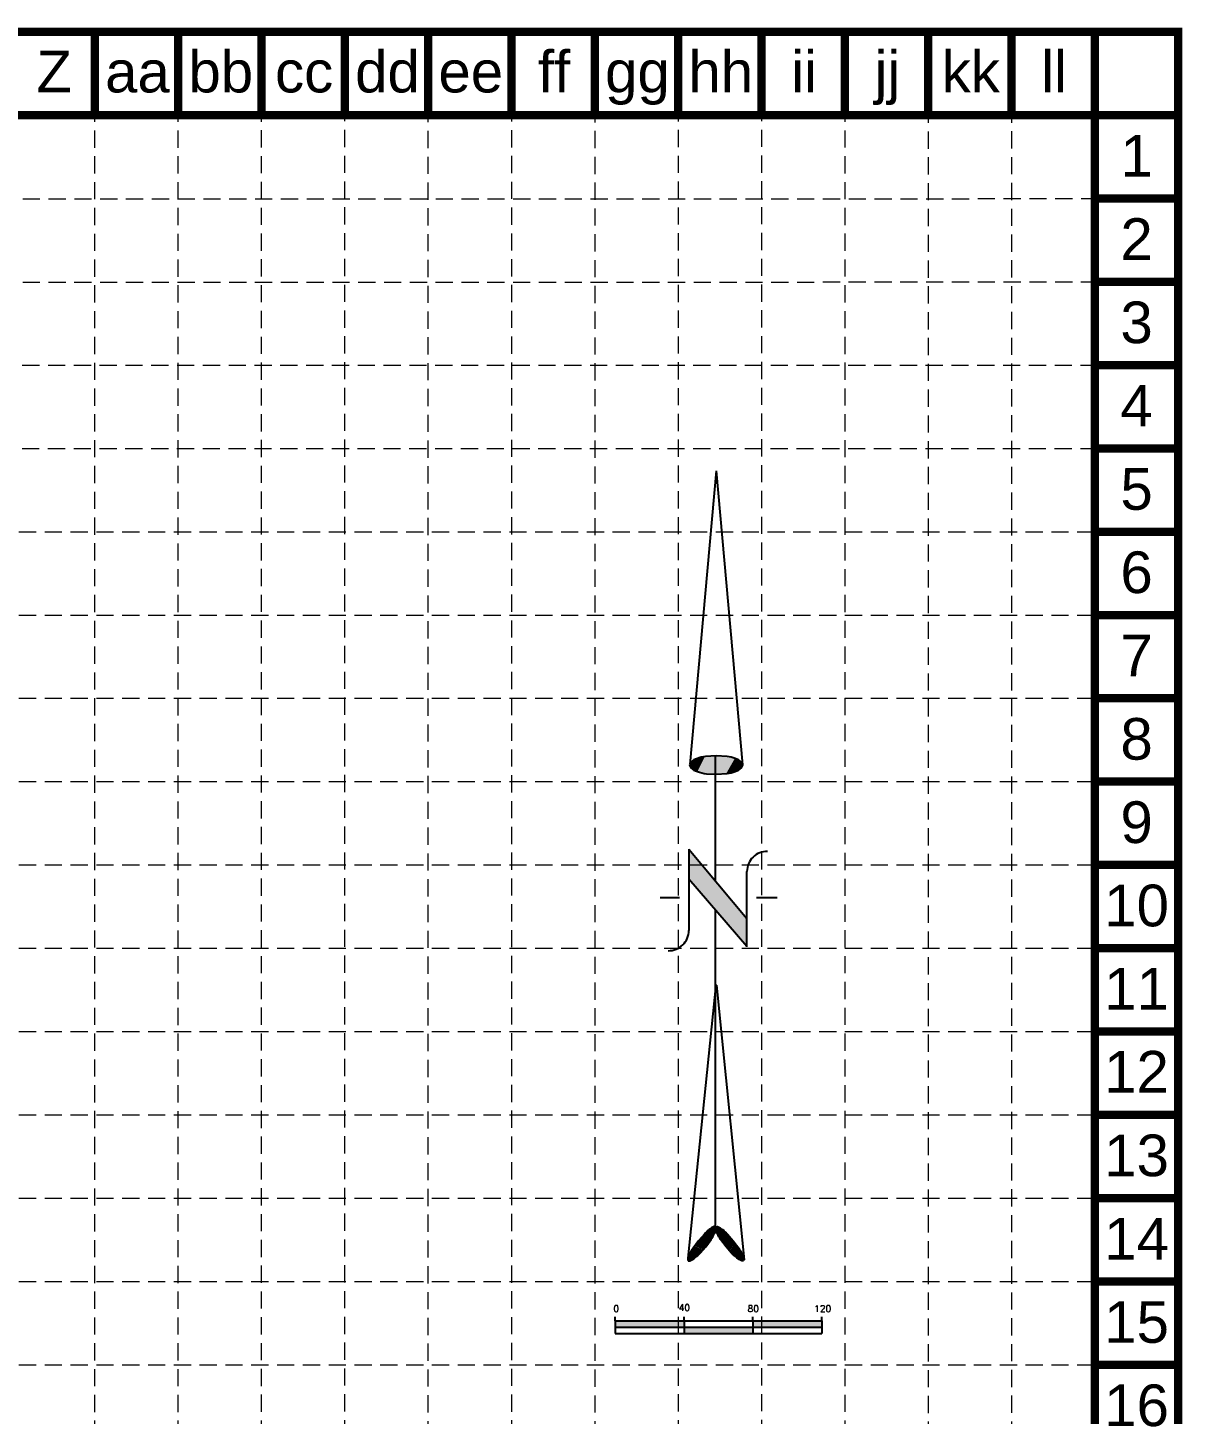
# Model space of a CAD drawing. Header units: feet. Extents: x 4586 to 6528, y 2127 to 5231.
# Drawn here: x 5857 to 6528, y 4425 to 5231 of the extents above; entities that cross this region are included whole.
import ezdxf
from ezdxf.enums import TextEntityAlignment as Align

# ---------------------------------------------------------------- set-up
doc = ezdxf.new("R2010")
doc.units = ezdxf.units.FT
doc.header["$LTSCALE"] = 80
doc.header["$MEASUREMENT"] = 0
doc.linetypes.add('HIDDEN', pattern=[0.375, 0.25, -0.125])
doc.layers.get('0').update_dxf_attribs({"linetype": 'CONTINUOUS'})
for name, color, linetype in [('BASE', 7, 'CONTINUOUS'), ('FLOW ARROWS', 250, 'CONTINUOUS'), ('GRID', 254, 'HIDDEN'), ('NARROW', 7, 'CONTINUOUS')]:
    doc.layers.add(name, color=color, linetype=linetype)
doc.layers.get('0').freeze()
doc.styles.add('L120', font='simplex', dxfattribs={"height": 12})
doc.styles.get("Standard").update_dxf_attribs({"font": 'ARIAL.TTF', "height": 6.4})

# ---------------------------------------------------------------- blocks, each defined once
blk = doc.blocks.new('North Arrow')
at = {"layer": 'NARROW'}
for p, q in [((32.43, 3.06), (32.43, 4.63)), ((28.77, -2.09), (34.02, 2.32)), ((36.18, 2.33), (30.46, 2.33)), ((36.16, 2.32), (31.04, -2.09)), ((39.1, 0.01), (59.96, 2.11)), ((0, 0), (22.36, 2)), ((0, 0), (22.33, -2.02)), ((31.2, -0.05), (21.66, -0.05)), ((21.66, -0.05), (21.66, -0.05)), ((57.45, -0.05), (33.41, -0.05)), ((59.83, -2.14), (39.04, -0.01)), ((57.69, -0.03), (57.77, -0.01)), ((57.77, -0.05), (57.69, -0.03)), ((28.77, -2.09), (34.95, -2.09)), ((32.43, -4.26), (32.43, -2.8))]:
    blk.add_line(p, q, dxfattribs=at)
blk.add_lwpolyline([(22.36, -2.03), (22.59, -1.93, 0.091577), (22.87, -1.44, 0.048306), (23.03, -0.75), (23.07, -0.01), (23.01, 0.82, 0.048306), (22.87, 1.42, 0.091577), (22.59, 1.91), (22.36, 2.01), (22.14, 1.91, 0.091577), (21.86, 1.42, 0.048306), (21.72, 0.82), (21.66, -0.01), (21.72, -0.83, 0.048306), (21.86, -1.44, 0.091577), (22.14, -1.93)], format="xyb", close=True, dxfattribs=at)
for points in [[(57.46, -0.03), (57.44, 0.08, -0.066818), (57.67, 0.47, -0.03073), (58.01, 0.84), (58.52, 1.29), (59.07, 1.7, -0.03073), (59.5, 1.95, -0.066818), (59.93, 2.1), (60.04, 2.06)], [(60.04, 2.06), (60.05, 1.95, -0.066818), (59.82, 1.56, -0.03073), (59.43, 1.14), (58.97, 0.74), (58.42, 0.33, -0.03073), (57.99, 0.08, -0.036692), (57.76, -0.02)], [(57.46, -0.04), (57.44, -0.15, 0.066818), (57.67, -0.54, 0.03073), (58.01, -0.9), (58.52, -1.36), (59.07, -1.77, 0.03073), (59.5, -2.02, 0.066818), (59.93, -2.17), (60.04, -2.13)], [(60.04, -2.13), (60.05, -2.01, 0.066818), (59.82, -1.63, 0.03073), (59.43, -1.2), (58.97, -0.8), (58.42, -0.4, 0.03073), (57.99, -0.15, 0.036692), (57.76, -0.05)]]:
    blk.add_lwpolyline(points, format="xyb", dxfattribs=at)
for centre, start, end in [((30.46, 3.86), 178.8769, 270), ((34.95, -3.62), 358.8769, 90)]:
    blk.add_arc(centre, 1.53, start, end, dxfattribs=at)
for points in [[(31.05, -2.09), (36.15, 2.36), (28.75, -2.06), (34.01, 2.36)], [(23.07, -0.05), (21.72, 0.82), (23.02, 0.75), (21.85, 1.42)], [(23.02, 0.75), (21.85, 1.42), (22.87, 1.44), (22.14, 1.91)], [(22.87, 1.44), (22.14, 1.91), (22.59, 1.91), (22.36, 2)], [(58.03, 0.86), (58.52, 0.41), (58.26, 1.07), (58.73, 0.57)], [(58.26, 1.07), (58.73, 0.57), (58.52, 1.3), (59.05, 0.81)], [(58.52, 1.3), (59.05, 0.81), (58.7, 1.42), (59.26, 0.99)], [(59.26, 1), (58.69, 1.42), (59.45, 1.15), (59, 1.65)], [(59.45, 1.15), (59, 1.65), (59.62, 1.34), (59.28, 1.82)], [(59.62, 1.34), (59.28, 1.82), (59.81, 1.55), (59.49, 1.95)], [(59.81, 1.55), (59.49, 1.95), (59.93, 1.73), (59.69, 2.04)], [(59.93, 1.73), (59.69, 2.04), (60.05, 1.94), (59.93, 2.1)], [(60.05, 1.94), (59.93, 2.1), (60.04, 2.06)], [(23.03, -0.76), (21.67, -0.05), (23.07, -0.05), (21.72, 0.82)], [(57.44, 0.08), (57.7, -0.01), (57.5, 0.21), (57.77, -0.01)], [(57.45, -0.04), (57.69, -0.02), (57.44, 0.08), (57.7, -0.01)], [(57.5, 0.21), (57.77, -0.01), (57.6, 0.39), (57.94, 0.06)], [(57.6, 0.39), (57.94, 0.06), (57.68, 0.5), (58.07, 0.13)], [(57.68, 0.5), (58.07, 0.13), (57.84, 0.66), (58.29, 0.26)], [(57.84, 0.66), (58.29, 0.26), (58.03, 0.86), (58.52, 0.41)], [(22.87, -1.44), (21.72, -0.87), (23.03, -0.76), (21.67, -0.05)], [(22.58, -1.93), (21.86, -1.45), (22.87, -1.44), (21.72, -0.87)], [(57.44, -0.14), (57.69, -0.02), (57.45, -0.04), (57.69, -0.02)], [(57.46, -0.19), (57.7, -0.03), (57.44, -0.14), (57.69, -0.02)], [(57.53, -0.33), (57.76, -0.05), (57.46, -0.19), (57.7, -0.03)], [(57.63, -0.48), (57.9, -0.1), (57.53, -0.33), (57.76, -0.05)], [(57.78, -0.66), (58.09, -0.2), (57.63, -0.48), (57.9, -0.1)], [(57.97, -0.87), (58.34, -0.35), (57.78, -0.66), (58.09, -0.2)], [(58.24, -1.11), (58.61, -0.54), (57.97, -0.87), (58.34, -0.35)], [(58.61, -1.43), (58.93, -0.77), (58.24, -1.11), (58.61, -0.54)], [(58.91, -1.64), (59.2, -1), (58.61, -1.43), (58.93, -0.77)], [(59.12, -1.79), (59.57, -1.36), (58.92, -1.65), (59.2, -1.01)], [(59.54, -1.32), (59.41, -1.18), (59.21, -1.01)], [(22.36, -2.01), (22.14, -1.93), (22.58, -1.93), (21.86, -1.45)], [(59.35, -1.93), (59.81, -1.62), (59.12, -1.79), (59.57, -1.36)], [(59.58, -2.05), (59.93, -1.79), (59.35, -1.93), (59.81, -1.62)], [(59.78, -2.13), (60.05, -2.01), (59.58, -2.05), (59.93, -1.79)], [(59.92, -2.17), (60.04, -2.13), (59.78, -2.13), (60.05, -2.01)]]:
    blk.add_solid(points, dxfattribs=at)
blk = doc.blocks.new('scale')
h = blk.add_hatch(color=7)
h.paths.add_polyline_path([(1.56, -6.67), (1.56, -3.07), (-38.44, -3.07), (-38.44, -6.67)])
h.paths.add_polyline_path([(1.56, -6.67), (1.56, -10.28), (41.56, -10.28), (41.56, -6.67)])
h.paths.add_polyline_path([(41.56, -3.07), (41.56, -6.67), (81.56, -6.67), (81.56, -3.07)])
at = {"color": 7}
for p, q in [((-38.44, -3.07), (-38.44, -0.67)), ((-38.44, -3.07), (1.56, -3.07)), ((-38.44, -3.07), (-38.44, -10.28)), ((-38.44, -6.67), (81.56, -6.67)), ((1.56, -3.07), (1.56, -0.67)), ((1.56, -3.07), (81.56, -3.07)), ((1.56, -3.07), (1.56, -10.28)), ((41.56, -3.07), (41.56, -0.67)), ((41.56, -3.07), (41.56, -10.28)), ((81.56, -3.07), (81.56, -0.67)), ((81.56, -3.07), (81.56, -10.28)), ((-38.44, -10.28), (1.56, -10.28)), ((1.56, -10.28), (81.56, -10.28))]:
    blk.add_line(p, q, dxfattribs=at)
at = {"color": 7, "style": 'L120'}
for s, p in [('0', (-39.5, 2.19)), ('40', (-1.58, 2.78)), ('80', (38.45, 2.19)), ('120', (77.17, 2.19))]:
    blk.add_text(s, height=3.84, dxfattribs=at).set_placement(p)

msp = doc.modelspace()

# ---------------------------------------------------------------- linework, layer by layer
at = {"layer": 'BASE', "color": 9}
msp.add_line((4636.51, 5180.48), (6476.69, 5180.48), dxfattribs=at)
at = {"layer": 'BASE', "const_width": 4.84}
for points in [[(6525.11, 2129.65), (6525.11, 5228.91), (4588.08, 5228.91), (4588.08, 2129.65)], [(6476.69, 2178.08), (6476.69, 5180.48), (4636.51, 5180.48), (4636.51, 2178.08)]]:
    msp.add_lwpolyline(points, close=True, dxfattribs=at)
for points in [[(5895.58, 5228.91), (5895.58, 5180.48)], [(5944, 5228.91), (5944, 5180.48)], [(5992.43, 5228.91), (5992.43, 5180.48)], [(6040.86, 5228.91), (6040.86, 5180.48)], [(6089.28, 5228.91), (6089.28, 5180.48)], [(6137.71, 5228.91), (6137.71, 5180.48)], [(6186.13, 5228.91), (6186.13, 5180.48)], [(6234.56, 5228.91), (6234.56, 5180.48)], [(6282.99, 5228.91), (6282.99, 5180.48)], [(6331.41, 5228.91), (6331.41, 5180.48)], [(6379.84, 5228.91), (6379.84, 5180.48)], [(6428.26, 5228.91), (6428.26, 5180.48)], [(6476.69, 5228.91), (6476.69, 5180.48)], [(6525.11, 5180.48), (6476.69, 5180.48)], [(6525.11, 5132.06), (6476.69, 5132.06)], [(6525.11, 5083.63), (6476.69, 5083.63)], [(6525.11, 5035.21), (6476.69, 5035.21)], [(6525.11, 4986.78), (6476.69, 4986.78)], [(6525.11, 4938.35), (6476.69, 4938.35)], [(6525.11, 4889.93), (6476.69, 4889.93)], [(6525.11, 4841.5), (6476.69, 4841.5)], [(6525.11, 4793.08), (6476.69, 4793.08)], [(6525.11, 4744.65), (6476.69, 4744.65)], [(6525.11, 4696.22), (6476.69, 4696.22)], [(6525.11, 4647.8), (6476.69, 4647.8)], [(6525.11, 4599.37), (6476.69, 4599.37)], [(6525.11, 4550.95), (6476.69, 4550.95)], [(6525.11, 4502.52), (6476.69, 4502.52)], [(6525.11, 4454.09), (6476.69, 4454.09)]]:
    msp.add_lwpolyline(points, dxfattribs=at)
at = {"layer": 'GRID', "color": 252, "linetype": 'HIDDEN', "lineweight": 0, "ltscale": 0.5}
for p, q in [((5895.58, 2371.6), (5895.58, 5180.48)), ((5944, 2371.59), (5944, 5180.48)), ((5992.66, 2371.7), (5992.43, 5180.48)), ((6041.03, 2371.94), (6040.86, 5180.48)), ((6089.42, 2371.36), (6089.28, 5180.48)), ((6138.29, 2371.8), (6137.92, 5181.57)), ((6186.45, 2371.3), (6186.35, 5181.57)), ((6234.92, 2371.89), (6234.77, 5181.57)), ((6283.44, 2372.06), (6283.2, 5181.57)), ((6331.77, 2371.63), (6331.62, 5181.57)), ((6380.3, 2371), (6380.05, 5181.57)), ((6428.76, 2371.13), (6428.48, 5181.57)), ((4638.71, 5131.73), (6475.89, 5131.97)), ((4638.67, 5083.17), (6475.89, 5083.55)), ((4638.4, 5034.89), (6476.69, 5035.21)), ((4638.33, 4986.51), (6476.69, 4986.78)), ((4636.51, 4938.35), (6476.69, 4938.35)), ((4636.51, 4889.93), (6476.69, 4889.93)), ((4636.51, 4841.5), (6476.69, 4841.5)), ((4636.51, 4793.08), (6476.69, 4793.08)), ((4636.51, 4744.65), (6476.69, 4744.65)), ((4636.51, 4696.22), (6476.69, 4696.22)), ((4636.51, 4647.8), (6476.69, 4647.8)), ((4636.51, 4599.37), (6476.69, 4599.37)), ((4636.51, 4550.95), (6476.69, 4550.95)), ((4636.51, 4502.52), (6476.69, 4502.52)), ((4636.51, 4454.09), (6476.69, 4454.09))]:
    msp.add_line(p, q, dxfattribs=at)

# ---------------------------------------------------------------- block references
at = {"layer": 'BASE', "xscale": 7.650000000000091, "yscale": 7.650000000000091, "zscale": 7.650000000000018, "rotation": 270}
msp.add_blockref('North Arrow', (6256.76, 4973.84), dxfattribs=at)
at = {"layer": 'FLOW ARROWS'}
msp.add_blockref('scale', (6236.48, 4482.59), dxfattribs=at)

# ---------------------------------------------------------------- texts
at = {"layer": 'BASE'}
for s, height, p in [('Z', 24.21, (5871.95, 5205.82)), ('bb', 24.213, (5968.8, 5205.82)), ('dd', 24.213, (6065.66, 5205.82)), ('ff', 24.213, (6162.51, 5205.82)), ('hh', 24.213, (6259.36, 5205.82)), ('ii', 24.213, (6307.78, 5205.82)), ('jj', 24.213, (6356.21, 5205.82)), ('kk', 24.213, (6404.64, 5205.82)), ('ll', 24.213, (6453.06, 5205.82)), ('aa', 24.213, (5920.38, 5205.82)), ('cc', 24.213, (6017.23, 5205.82)), ('ee', 24.213, (6114.08, 5205.82)), ('gg', 24.213, (6210.93, 5205.82)), ('1', 24.21, (6501, 5156.91)), ('2', 24.21, (6501, 5108.48)), ('3', 24.21, (6501, 5060.06)), ('4', 24.21, (6501, 5011.63)), ('5', 24.21, (6501, 4963.2)), ('6', 24.21, (6501, 4914.78)), ('7', 24.21, (6501, 4866.35)), ('8', 24.21, (6501, 4817.93)), ('9', 24.21, (6501, 4769.5)), ('10', 24.213, (6501, 4721.07)), ('11', 24.213, (6501, 4672.65)), ('12', 24.213, (6500.94, 4624.43)), ('13', 24.213, (6501, 4575.8)), ('14', 24.213, (6501, 4527.37)), ('15', 24.213, (6501, 4478.94)), ('16', 24.213, (6501, 4430.52))]:
    msp.add_text(s, height=height, dxfattribs=at).set_placement(p, align=Align.MIDDLE_CENTER)

doc.saveas('drawing.dxf')
